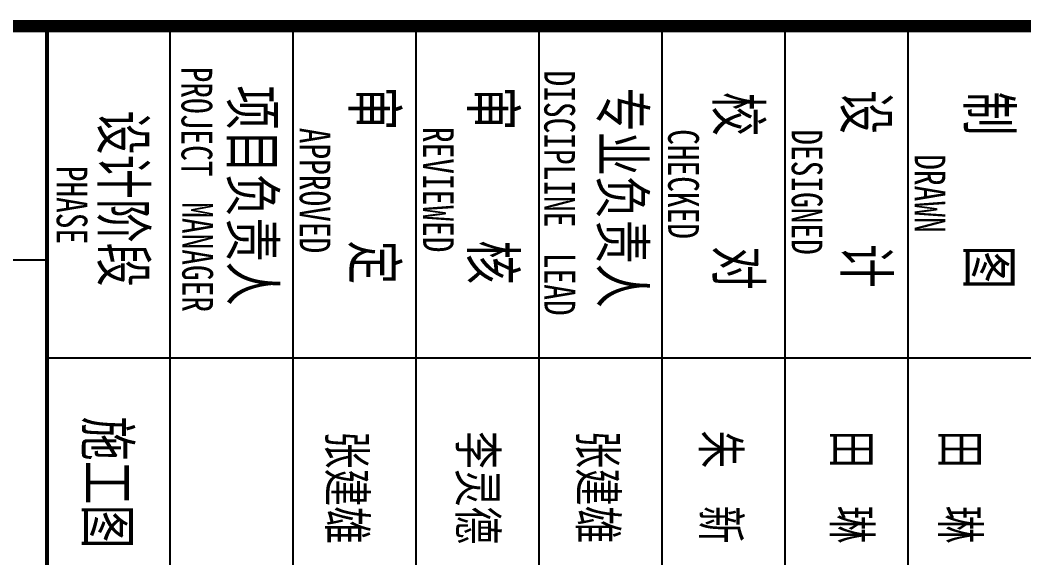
# Model space of a CAD drawing. Extents: x 174641 to 414490, y 73126 to 493158.
# Drawn here: x 186440 to 194603, y 77949 to 82323 of the extents above; entities that cross this region are included whole.
import ezdxf

# ---------------------------------------------------------------- set-up
doc = ezdxf.new("R2010")
doc.units = 0
doc.header["$LTSCALE"] = 1000
doc.header["$MEASUREMENT"] = 0
doc.layers.add('PUB_TITLE', color=7, linetype='Continuous')
doc.styles.add('-宋体', font='', dxfattribs={"width": 0.8})
doc.styles.get('-宋体').set_extended_font_data('SimSun')

msp = doc.modelspace()

# ---------------------------------------------------------------- linework, layer by layer
for p, q in [((175657.8, 82272.7), (233057.8, 82272.7)), ((187658.2, 82272.7), (187658.2, 74272.7)), ((188658.2, 82272.7), (188658.2, 74272.7)), ((189658.2, 82272.7), (189658.2, 74272.7)), ((190658.2, 82272.7), (190658.2, 74272.7)), ((191658.2, 82272.7), (191658.2, 74272.7)), ((192658.2, 82272.7), (192658.2, 74272.7)), ((193658.2, 82272.7), (193658.2, 74272.7)), ((180158.2, 80372.7), (186658.2, 80372.7)), ((198658.2, 79572.7), (186658.2, 79572.7))]:
    msp.add_line(p, q)
at = {"const_width": 34}
msp.add_lwpolyline([(186658.2, 82272.7), (186658.2, 74272.7)], dxfattribs=at)
at = {"layer": 'PUB_TITLE', "const_width": 100}
msp.add_lwpolyline([(233057.8, 82272.7), (233057.8, 74272.7), (175658.2, 74272.7), (175658.2, 82272.7)], close=True, dxfattribs=at)

# ---------------------------------------------------------------- texts
at = {"style": '-宋体', "width": 0.75}
for s, height, p in [('PROJECT', 250, (187752.2, 81943.8)), ('DISCIPLINE', 250, (190702.4, 81912.3)), ('项目负责人', 350, (188156.2, 81790.9)), ('审     定', 350, (189147.3, 81782.7)), ('审     核', 350, (190111.2, 81782.7)), ('专业负责人', 350, (191163.7, 81773.4)), ('校     对', 350, (192107, 81737.3)), ('设     计', 350, (193147.1, 81753.4)), ('制     图', 350, (194147.9, 81743.2)), ('设计阶段', 350, (187106.2, 81586.6)), ('APPROVED', 250, (188713.2, 81447.1)), ('REVIEWED', 250, (189716.7, 81453.8)), ('CHECKED', 250, (191709.7, 81435.8)), ('DESIGNED', 250, (192714.1, 81434.3)), ('DRAWN', 250, (193714, 81231.5)), ('PHASE', 250, (186737, 81138.2)), ('MANAGER', 250, (187758.7, 80841.4)), ('LEAD', 250, (190703.8, 80429.7)), ('施工图', 350, (186977.9, 79098.6)), ('张建雄', 300, (188949.9, 78982.3)), ('李灵德', 300, (190012.7, 78980)), ('张建雄', 300, (190989.8, 78986.4)), ('朱  新', 300, (191989.8, 78986.4)), ('田  琳', 300, (193056.1, 78986.4)), ('田  琳', 300, (193936.9, 78986.4))]:
    msp.add_text(s, height=height, rotation=270, dxfattribs=at).set_placement(p)

doc.saveas('drawing.dxf')
